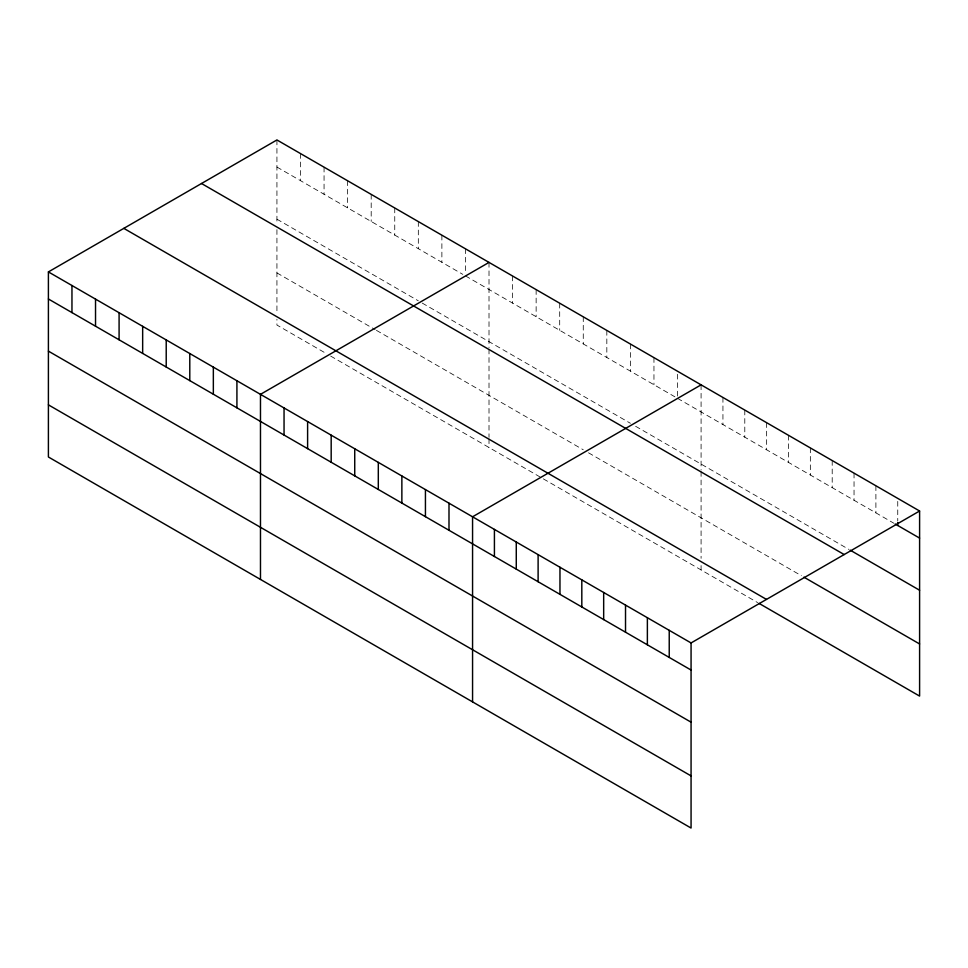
<?xml version="1.0" encoding="UTF-8"?>
<svg xmlns="http://www.w3.org/2000/svg" width="968" height="968" viewBox="0 0 968 968"><rect width="100%" height="100%" fill="white"/><g stroke="black" fill="none" stroke-linecap="round" stroke-linejoin="round"><path stroke-width="0.73" stroke-dasharray="4.84 3.63" d="M276.933 139.961L276.933 223.668M276.933 167.053L462.825 274.38M465.451 275.892L674.914 396.832M677.527 398.344L893.887 523.252M276.933 219.191L418.321 300.818M422.242 303.093L630.398 423.27M635.637 426.295L848.912 549.425M276.933 272.916L375.112 329.604M376.419 330.354L583.268 449.781M588.508 452.806L801.347 575.682M324.062 352.255L276.933 325.054L276.933 319.259M330.608 356.042L757.641 602.592M897.747 501.4L897.747 520.966M875.895 485.779L875.895 512.871M854.042 473.158L854.042 500.25M832.202 460.55L832.202 487.642M810.349 447.93L810.349 475.022M788.496 435.322L788.496 462.401M766.644 422.701L766.644 449.793M744.791 410.081L744.791 437.173M722.939 397.473L722.939 424.565M701.086 384.853L701.086 470.049M701.086 471.549L701.086 558.354M701.086 565.59L701.086 569.934M677.527 374.265L677.527 396.832M653.957 357.64L653.957 384.732M630.398 344.039L630.398 371.131M606.827 330.439L606.827 357.531M583.268 316.826L583.268 343.918M559.698 303.226L559.698 330.318M536.139 289.626L536.139 316.705M512.58 276.013L512.58 303.105M489.009 262.413L489.009 347.609M489.009 349.097L489.009 437.354M489.009 438.806L489.009 447.494M465.451 248.8L465.451 272.891M441.88 235.2L441.88 262.292M418.321 221.599L418.321 248.691M394.75 207.987L394.75 235.079M371.192 194.387L371.192 221.478M347.621 180.786L347.621 207.866M324.062 167.174L324.062 194.266M300.491 153.573L300.491 180.665M276.933 229.634L276.933 313.463"/><path stroke-width="1.45" d="M48.4 271.911L691.067 642.946L691.067 828.039L48.4 456.993L48.4 271.911L276.933 139.961L919.6 511.007L919.6 696.089L758.936 603.33M489.009 262.413L260.477 394.351L260.477 579.433M701.086 384.853L472.565 516.791L472.565 701.885M691.067 642.946L919.6 511.007M895.182 524.003L919.6 538.099M850.194 550.163L919.6 590.238M201.513 183.509L844.181 554.555M803.924 577.17L919.6 643.962M123.819 228.363L766.487 599.41M48.4 298.991L691.067 670.038M48.4 351.13L691.067 722.176M48.4 404.854L691.067 775.9M897.747 522.478L897.747 525.479M669.227 630.337L669.227 657.429M647.374 617.717L647.374 644.809M625.522 605.097L625.522 632.189M603.669 592.489L603.669 619.58M581.816 579.868L581.816 606.96M559.964 567.26L559.964 594.352M538.111 554.64L538.111 581.732M516.271 542.019L516.271 569.111M494.418 529.411L494.418 556.503M448.995 503.191L448.995 530.283M425.436 489.578L425.436 516.67M401.865 475.978L401.865 503.07M378.306 462.377L378.306 489.469M354.736 448.765L354.736 475.857M331.177 435.164L331.177 462.256M307.606 421.564L307.606 448.644M284.048 407.951L284.048 435.043M236.918 380.751L236.918 407.831M213.347 367.138L213.347 394.23M189.788 353.538L189.788 380.63M166.218 339.925L166.218 367.017M142.659 326.325L142.659 353.417M119.088 312.724L119.088 339.804M95.529 299.112L95.529 326.204M71.959 285.512L71.959 312.603"/></g></svg>
